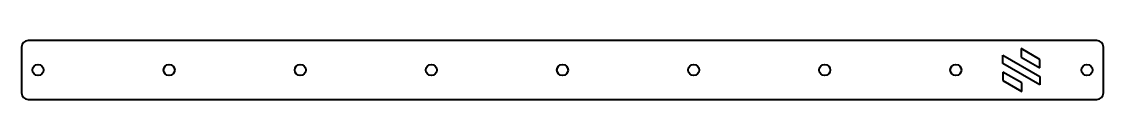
# Model space of a CAD drawing. Header units: inches. Extents: x -165 to 165, y -9 to 9.
import ezdxf

# ---------------------------------------------------------------- set-up
doc = ezdxf.new("R2010")
doc.units = ezdxf.units.IN
doc.header["$MEASUREMENT"] = 0
doc.layers.add('ModelSketch_Visible', color=7, linetype='Continuous', lineweight=40)

msp = doc.modelspace()

# ---------------------------------------------------------------- linework, layer by layer
at = {"layer": 'ModelSketch_Visible'}
for p, q in [((-165, 7), (-165, -7)), ((163, 9), (-163, 9)), ((165, -7), (165, 7)), ((134.35, 1.96), (134.35, 4.56)), ((134.35, 4.56), (145.65, -1.96)), ((139.91, 6.54), (139.91, 3.95)), ((145.65, 3.23), (139.91, 6.54)), ((139.91, 3.95), (145.65, 0.63)), ((145.65, -4.56), (134.35, 1.96)), ((145.65, 0.63), (145.65, 3.23)), ((140.09, -3.95), (134.35, -0.63)), ((134.35, -0.63), (134.35, -3.23)), ((134.35, -3.23), (140.09, -6.54)), ((145.65, -1.96), (145.65, -4.56)), ((140.09, -6.54), (140.09, -3.95)), ((-163, -9), (163, -9))]:
    msp.add_line(p, q, dxfattribs=at)
for centre in [(-160, 0), (-120, 0), (-80, 0), (-40, 0), (0, 0), (40, 0), (80, 0), (120, 0), (160, 0)]:
    msp.add_circle(centre, 1.7, dxfattribs=at)
for centre, start, end in [((-163, 7), 90, 180), ((163, 7), 0, 90), ((-163, -7), 180, 270), ((163, -7), 270, 0)]:
    msp.add_arc(centre, 2, start, end, dxfattribs=at)

doc.saveas('drawing.dxf')
